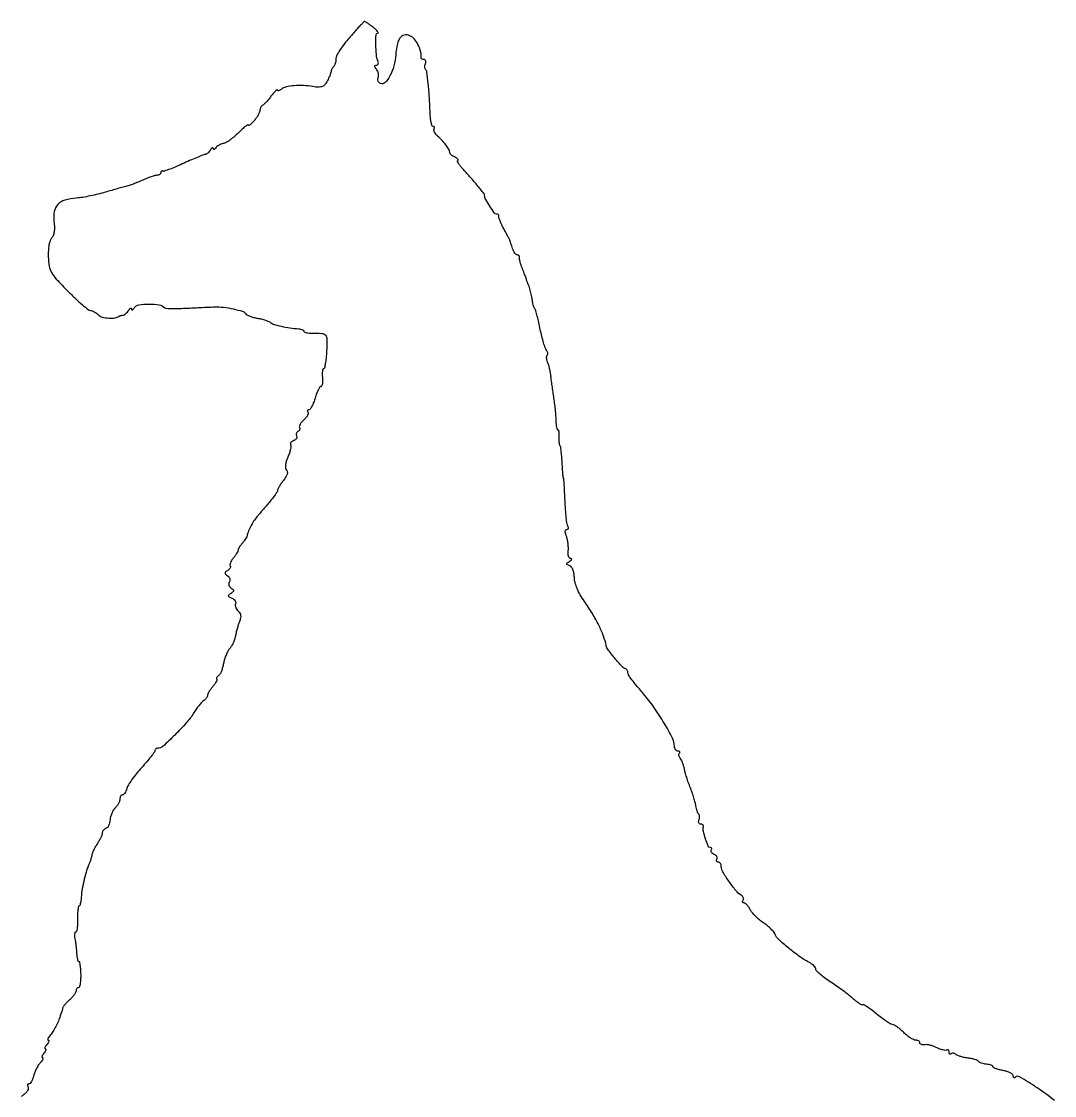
# Model space of a CAD drawing. Extents: x 0 to 604, y 0 to 736.
# Drawn here: x 107.3 to 461.1, y 368 to 736 of the extents above; entities that cross this region are included whole.
import ezdxf

# ---------------------------------------------------------------- set-up
doc = ezdxf.new("R2010")
doc.units = 0

msp = doc.modelspace()

# ---------------------------------------------------------------- linework, layer by layer
msp.add_lwpolyline([(461.080729, 366.379539, 0.019676), (455.125133, 370.676593, 0.010589), (449.173804, 374.445167, 0.344962), (447.585283, 374.25195, -0.128986), (447.36332, 374.122243, -0.259027), (447.171927, 374.167991, -0.156544), (447.040756, 374.397784, -0.052078), (447, 374.78802, 0.230009), (446.768807, 375.264007, 0.049158), (445.971875, 375.772854, 0.04203), (444.84047, 376.232651, 0.029146), (443.5, 376.565978, -0.017508), (442.158732, 376.866558, -0.027082), (441.028125, 377.228251, -0.025377), (440.184469, 377.59947, -0.283643), (440, 377.898487, 0.251043), (439.854585, 378.169856, 0.05421), (439.365493, 378.42364, 0.044411), (438.667411, 378.625561, 0.029413), (437.839977, 378.737101, -0.031801), (436.96985, 378.858627, -0.033912), (436.141155, 379.088105, -0.036099), (435.463013, 379.382937, -0.114318), (435.089977, 379.703522, 0.130949), (434.676184, 380.036198, 0.026868), (433.792056, 380.372035, 0.026578), (432.691775, 380.660201, 0.022258), (431.5, 380.850692, -0.022608), (430.271386, 381.047955, -0.022332), (429.060472, 381.355945, -0.022865), (428.027459, 381.720714, -0.075391), (427.407991, 382.088399, 0.062999), (426.94137, 382.381161, 0.075217), (426.443474, 382.526678, 0.08815), (425.99221, 382.507871, 0.142937), (425.657991, 382.324657, -0.122915), (425.408224, 382.17467, -0.257487), (425.193285, 382.219996, -0.162272), (425.045964, 382.467333, -0.053916), (425, 382.89235, 0.069786), (424.939456, 383.324018, 0.144509), (424.758626, 383.608812, 0.189949), (424.490502, 383.704447, 0.130932), (424.1783, 383.610195, -0.161108), (423.701475, 383.496484, -0.036583), (422.869508, 383.629467, -0.03425), (421.886391, 383.933698, -0.027506), (420.876714, 384.388936, 0.031469), (419.802562, 384.863046, 0.027358), (418.626386, 385.224359, 0.028321), (417.523582, 385.432695, 0.069064), (416.698415, 385.426242, -0.051109), (416.048325, 385.397881, -0.078474), (415.498909, 385.51795, -0.107468), (415.132922, 385.760831, -0.195117), (415, 386.088484, 0.15697), (414.888101, 386.436136, 0.097356), (414.572727, 386.732242, 0.079407), (414.101673, 386.932132, 0.060783), (413.545455, 387, -0.113603), (412.815494, 387.16802, -0.029377), (411.75564, 387.762541, -0.028339), (410.595639, 388.602303, -0.025538), (409.495024, 389.595886, 0.019506), (408.405409, 390.603648, 0.021751), (407.278224, 391.485509, 0.021713), (406.260909, 392.147633, 0.097262), (405.593758, 392.38336, -0.097959), (404.858793, 392.644191, -0.012699), (403.442073, 393.535787, -0.014406), (401.800531, 394.697615, -0.011578), (400.101962, 396.037475, 0.01067), (398.457549, 397.339469, 0.016686), (396.983381, 398.38079, 0.010964), (395.744231, 399.157155, 0.282234), (395.364313, 399.152449, -0.266129), (395.013323, 399.137578, -0.022253), (394.194646, 399.608886, -0.024977), (393.214466, 400.303921, -0.016443), (392.15654, 401.194328, 0.017424), (390.783455, 402.3454, 0.006311), (388.75855, 403.885387, 0.00625), (386.497583, 405.516914, 0.007401), (384.319376, 407.000008, -0.013578), (382.347324, 408.37869, -0.020428), (380.713619, 409.694769, -0.016083), (379.485184, 410.841813, -0.24828), (379.319376, 411.376376, 0.180119), (379.242692, 411.821869, 0.055818), (378.830749, 412.377004, 0.047694), (378.191934, 412.943603, 0.03702), (377.402321, 413.43452, -0.033825), (374.08363, 415.468556, -0.016611), (370.139506, 418.47123, -0.012038), (366.541528, 421.551248, -0.128528), (365.490806, 423.144281, 0.090226), (365.053127, 423.931569, 0.024296), (364.089718, 424.995334, 0.023783), (362.858157, 426.116981, 0.022613), (361.505383, 427.136746, -0.02462), (360.104772, 428.201413, -0.020758), (358.730192, 429.458302, -0.021266), (357.571211, 430.712258, -0.053084), (356.870237, 431.742465, 0.028466), (356.342372, 432.606701, 0.035918), (355.7555, 433.336849, 0.038872), (355.194051, 433.853893, 0.168196), (354.772003, 434, -0.126787), (354.480177, 434.075209, -0.189038), (354.313804, 434.275696, -0.147497), (354.305867, 434.579437, -0.071827), (354.462015, 434.93854, 0.135359), (354.584951, 435.358942, 0.098917), (354.496573, 435.83975, 0.085648), (354.209585, 436.307993, 0.071112), (353.765122, 436.68854, -0.079904), (351.972364, 438.27864, -0.019733), (349.596731, 441.427714, -0.016863), (347.474855, 444.715495, -0.135673), (347, 446.433278, 0.065799), (346.92084, 447.032208, 0.083086), (346.688914, 447.539775, 0.099176), (346.344837, 447.879268, 0.146277), (345.940983, 448, -0.110022), (345.586502, 448.078957, -0.182842), (345.375882, 448.295825, -0.160356), (345.346067, 448.622228, -0.081847), (345.504365, 449.007063, 0.148363), (345.618411, 449.43751, 0.123645), (345.486378, 449.893882, 0.099962), (345.11802, 450.308048, 0.069662), (344.569126, 450.611848, -0.061252), (344.014336, 450.906882, -0.092131), (343.631568, 451.296958, -0.120855), (343.477508, 451.716845, -0.167719), (343.564761, 452.104785, 0.081024), (343.706147, 452.446915, 0.159409), (343.681142, 452.737031, 0.183429), (343.496196, 452.929696, 0.111209), (343.184017, 453, -0.306259), (342.490473, 453.468778, -0.018155), (341.58693, 455.97722, -0.024916), (340.893889, 458.58657, -0.096877), (340.866219, 460.25, 0.1528), (340.829845, 460.535466, 0.12165), (340.635524, 460.779688, 0.097132), (340.30626, 460.944024, 0.06742), (339.893011, 461, -0.145904), (339.515493, 461.112559, -0.152631), (339.269264, 461.411906, -0.118371), (339.200738, 461.866006, -0.070249), (339.32411, 462.402234, 0.049585), (339.483676, 462.984861, 0.052644), (339.520971, 463.575726, 0.058723), (339.438659, 464.087516, 0.127845), (339.238663, 464.428004, -0.093328), (338.977092, 464.810931, -0.023271), (338.704146, 465.521744, -0.022968), (338.463167, 466.378546, -0.021287), (338.294633, 467.27577, 0.029088), (338.065377, 468.399416, 0.009575), (337.601403, 470.021632, 0.009501), (337.016743, 471.805436, 0.010623), (336.384756, 473.5, -0.009758), (335.742734, 475.212426, -0.008203), (335.128027, 477.050251, -0.008296), (334.622033, 478.747231, -0.022549), (334.338429, 479.968939, 0.024793), (334.095017, 480.996561, 0.02171), (333.741917, 482.042529, 0.022289), (333.339381, 482.959753, 0.058718), (332.949418, 483.560948, -0.060961), (332.642087, 484.039422, -0.07426), (332.484431, 484.547401, -0.088058), (332.494958, 485.005462, -0.14775), (332.675343, 485.342009, 0.113033), (332.832285, 485.592176, 0.253554), (332.79734, 485.806715, 0.172529), (332.56848, 485.953729, 0.057388), (332.166667, 486, -0.146476), (331.717934, 486.134339, -0.095858), (331.328599, 486.514063, -0.080512), (331.057482, 487.080972, -0.064581), (330.951968, 487.75, 0.111372), (330.255447, 490.486134, 0.015625), (327.429894, 495.62955, 0.018716), (323.931224, 501.075703, 0.025829), (320.368129, 505.66579, -0.00294), (317.511259, 509.017509, -0.015862), (316.028062, 510.896338, -0.027106), (315.215875, 512.129696, -0.132808), (315, 512.928098, 0.074774), (314.944102, 513.299791, 0.060707), (314.779688, 513.668154, 0.062092), (314.536831, 513.977801, 0.088436), (314.25, 514.176258, -0.098783), (312.891111, 515.158285, -0.012547), (310.489071, 517.880497, -0.011826), (308.216939, 520.723498, -0.113079), (307.580396, 522.128456, 0.039331), (306.629479, 525.450068, 0.024808), (305.031759, 529.155957, 0.022269), (302.852279, 533.13424, 0.017039), (300.13426, 537.284703, -0.023358), (298.702668, 539.532217, -0.030472), (297.621508, 541.717007, -0.034251), (296.927048, 543.743654, -0.05882), (296.670883, 545.508445, 0.03497), (296.530894, 546.953793, 0.053325), (296.191339, 548.166468, 0.066138), (295.691632, 549.056383, 0.14109), (295.067645, 549.527536, -0.023352), (294.246753, 549.887353, -0.278046), (294.067584, 550.167741, -0.244122), (294.221947, 550.485138, -0.018839), (295.028025, 551.038482, 0.031888), (295.525224, 551.399221, 0.129796), (295.740814, 551.700423, 0.35294), (295.67674, 551.896726, 0.141674), (295.387513, 551.984687, -0.231353), (294.984273, 552.188743, -0.086619), (294.6866, 552.76783, -0.062789), (294.534322, 553.621133, -0.040151), (294.56364, 554.629202, 0.035464), (294.608987, 555.80844, 0.022374), (294.502694, 557.182498, 0.02244), (294.275651, 558.530878, 0.037926), (293.950877, 559.629202, -0.026), (293.618302, 560.662694, -0.078999), (293.543606, 561.394815, -0.160703), (293.713222, 561.826134, -0.222947), (294.083768, 562, 0.124253), (294.423937, 562.08586, 0.18837), (294.619096, 562.315715, 0.149363), (294.631288, 562.663613, 0.073148), (294.453787, 563.074774, -0.103613), (294.17789, 563.837493, -0.007385), (293.893159, 566.088431, -0.010146), (293.645772, 568.806568, -0.007477), (293.478038, 571.824774, 0.002557), (293.343518, 574.767794, 0.004255), (293.196423, 577.245402, 0.000729), (293.045752, 579.417107, 0.393647), (292.956779, 579.5, -0.386961), (292.867803, 579.580987, -0.001618), (292.738126, 581.0068, -0.006352), (292.614102, 582.662675, -0.003824), (292.506982, 584.629531, 0.008182), (292.378789, 586.657588, 0.010665), (292.191602, 588.507962, 0.008471), (291.977136, 590.039926, 0.090833), (291.770425, 590.629531, -0.082173), (291.591581, 591.112873, -0.0236), (291.477313, 591.905237, -0.023065), (291.431382, 592.824753, -0.022666), (291.469835, 593.75, 0.024319), (291.502823, 594.612413, 0.040001), (291.436987, 595.339062, 0.049118), (291.295318, 595.854013, 0.310479), (291.082881, 596, -0.329185), (290.851818, 596.170613, -0.026089), (290.654465, 596.954687, -0.027362), (290.506887, 598.004187, -0.016862), (290.442959, 599.25, 0.014808), (290.367743, 600.843636, 0.005967), (290.174698, 603.014063, 0.005898), (289.911196, 605.347653, 0.007438), (289.60983, 607.5, -0.001804), (289.291989, 609.59763, -0.001639), (288.978745, 611.765625, -0.00164), (288.711257, 613.706805, -0.005287), (288.551279, 615, 0.018265), (288.387883, 616.088232, 0.01305), (288.129142, 617.292356, 0.013203), (287.821836, 618.428483, 0.027343), (287.510869, 619.293128, -0.038576), (287.266162, 620.024679, -0.046619), (287.156185, 620.740141, -0.053261), (287.184425, 621.339652, -0.159304), (287.367785, 621.701119, 0.150579), (287.535714, 622.018634, 0.086051), (287.542667, 622.456143, 0.072236), (287.391557, 622.944624, 0.058993), (287.099704, 623.407991, -0.08773), (286.690508, 624.148337, -0.01043), (286.117916, 625.941722, -0.012194), (285.528875, 628.122562, -0.009728), (284.997327, 630.5, 0.005786), (284.487108, 632.869614, 0.007532), (283.962319, 635.026086, 0.005799), (283.476344, 636.814152, 0.066361), (283.186288, 637.482419, -0.038121), (282.942928, 637.966499, -0.01807), (282.701042, 638.622042, -0.017791), (282.496257, 639.329479, -0.024027), (282.365156, 639.982419, 0.014205), (282.076869, 641.580157, 0.008361), (281.646407, 643.472739, 0.004308), (281.184697, 645.288667, 0.105595), (280.951511, 645.75, -0.057119), (280.860132, 645.894369, -0.014658), (280.747105, 646.146875, -0.014733), (280.634353, 646.444534, -0.014484), (280.538633, 646.75, 0.011252), (280.419918, 647.137615, 0.003407), (280.222594, 647.720312, 0.003411), (279.992413, 648.370709, 0.003708), (279.759567, 649, -0.000096), (279.488664, 649.716207, -0.000044), (279.136939, 650.646875, -0.000044), (278.767597, 651.62468, -0.000061), (278.437175, 652.5, -0.017535), (278.159948, 653.320701, -0.019325), (277.950809, 654.132812, -0.019109), (277.826398, 654.835683, -0.086609), (277.841241, 655.25, 0.119563), (277.832839, 655.535732, 0.125855), (277.693875, 655.779688, 0.11437), (277.441808, 655.94299, 0.086997), (277.116631, 656, -0.188758), (276.726808, 656.152602, -0.050505), (276.277695, 656.660938, -0.043804), (275.846272, 657.388649, -0.033266), (275.501153, 658.25, 0.000506), (275.207904, 659.148153, 0.000622), (274.932272, 659.985937, 0.000514), (274.698998, 660.689585, 0.004521), (274.592606, 661, 0.033871), (274.449294, 661.332504, 0.001711), (273.905852, 662.38125, 0.002735), (273.248404, 663.622852, 0.001977), (272.502482, 665, -0.012558), (271.784514, 666.39525, -0.016998), (271.211336, 667.692187, -0.014012), (270.808071, 668.782955, -0.149516), (270.794397, 669.25, 0.132123), (270.795779, 669.535454, 0.135785), (270.653398, 669.779688, 0.115208), (270.382411, 669.94348, 0.078728), (270.02568, 670, -0.241551), (269.246073, 670.399967, -0.014126), (267.704215, 672.680496, -0.019242), (266.329261, 675.039184, -0.106258), (265.92876, 676.44479, 0.154629), (265.68035, 677.080187, 0.002732), (263.32595, 679.962225, 0.007447), (260.795031, 682.934716, 0.009325), (258.356061, 685.61187, -0.022948), (257.573338, 686.519504, -0.036358), (256.999667, 687.370644, -0.04128), (256.673206, 688.067946, -0.29318), (256.749189, 688.415855, 0.267093), (256.818078, 688.67132, 0.125588), (256.645824, 688.980377, 0.073584), (256.234719, 689.303111, 0.038079), (255.643128, 689.58345, -0.046213), (255.014529, 689.893924, -0.052589), (254.482669, 690.30348, -0.05999), (254.118313, 690.74524, -0.14343), (254, 691.149195, 0.129569), (253.756669, 692.072432, 0.032009), (252.891644, 693.394465, 0.027259), (251.570691, 694.969441, 0.015108), (249.801227, 696.748749, -0.038146), (249.188279, 697.424663, -0.051184), (248.750632, 698.125756, -0.061827), (248.535509, 698.749181, -0.192929), (248.610244, 699.178379, 0.080557), (248.740357, 699.492402, 0.158863), (248.718194, 699.758649, 0.183758), (248.549646, 699.935415, 0.111897), (248.264666, 700, -0.32584), (247.923151, 700.248995, -0.025937), (247.619474, 701.395313, -0.027294), (247.383673, 702.929234, -0.016878), (247.266613, 704.75, 0.008319), (247.023495, 709.909259, 0.010597), (246.61946, 714.655724, 0.005794), (246.13887, 718.720043, 0.165515), (245.679128, 719.654205, -0.141698), (245.509635, 719.961622, -0.055228), (245.45488, 720.448423, -0.04889), (245.51006, 721.021233, -0.043194), (245.67589, 721.597766, 0.070249), (245.799262, 722.133994, 0.118371), (245.730736, 722.588094, 0.152631), (245.484507, 722.887441, 0.145904), (245.106989, 723, -0.067739), (244.69597, 723.055941, -0.100681), (244.373364, 723.220312, -0.127357), (244.189336, 723.464648, -0.153055), (244.164038, 723.75, 0.11768), (244.132362, 725.420814, 0.046431), (243.347313, 727.598245, 0.046382), (242.150558, 729.633653, 0.097388), (240.816345, 730.882621, 0.148332), (238.833052, 731.418149, 0.211159), (237.209612, 730.639954, 0.119661), (236.063447, 728.380278, 0.038797), (235.485786, 724.650719, -0.046302), (234.828363, 720.78957, -0.055451), (233.488644, 717.355612, -0.070774), (231.843076, 715.070368, -0.301632), (230.281878, 714.722075, -0.106394), (229.792951, 715.041287, -0.099389), (229.464199, 715.540583, -0.096054), (229.346646, 716.14327, -0.092139), (229.459782, 716.755791, 0.084165), (229.595449, 717.430342, 0.056271), (229.530895, 718.216938, 0.055029), (229.288056, 718.990301, 0.069743), (228.894808, 719.626748, -0.02549), (228.416051, 720.267418, -0.139745), (228.284359, 720.674195, -0.305079), (228.431986, 720.911339, -0.105833), (228.84617, 721, 0.140718), (229.219786, 721.107273, 0.152569), (229.465569, 721.393923, 0.121068), (229.537914, 721.828321, 0.072746), (229.422635, 722.341015, -0.066708), (228.871885, 724.659867, -0.023282), (228.68837, 728.09232, -0.014898), (228.765145, 731.439134, -0.398853), (229.356393, 732, 0.510717), (229.48148, 732.172854, 0.09167), (229.254543, 732.5875, 0.038814), (228.641456, 733.231016, 0.016377), (227.727129, 734, 0.006218), (226.727551, 734.76634, 0.009142), (225.82885, 735.4125, 0.005105), (225.060891, 735.932122, 0.147214), (224.835346, 736, 0.19714), (224.615529, 735.909826, 0.003621), (223.709511, 735.003048, 0.008345), (222.665475, 733.906886, 0.005408), (221.493075, 732.606122, 0.007434), (218.319656, 728.898052, 0.025098), (216.408269, 726.345843, 0.038581), (215.32931, 724.441561, 0.110034), (215, 722.963276, -0.040666), (214.944678, 722.284206, -0.035692), (214.779687, 721.591816, -0.03739), (214.537926, 720.98657, -0.082846), (214.25, 720.583333, 0.033879), (213.956582, 720.247209, 0.029163), (213.694942, 719.857813, 0.03024), (213.499239, 719.47525, 0.071008), (213.413633, 719.166667, -0.061835), (213.073602, 717.847903, -0.025152), (212.306035, 716.15712, -0.023495), (211.406945, 714.599231, -0.102964), (210.666866, 713.844523, -0.104353), (210.116894, 713.623564, -0.031156), (209.213469, 713.522157, -0.029757), (208.158791, 713.532715, -0.028238), (207.093924, 713.667566, 0.032211), (203.848959, 714.052349, 0.034725), (200.662824, 714.002023, 0.037341), (197.948739, 713.564405, 0.108784), (196.25, 712.741248, -0.035923), (195.769766, 712.415426, -0.086023), (195.367188, 712.267246, -0.184232), (195.110969, 712.314749, -0.261503), (195, 712.512414, 0.599311), (194.840982, 712.597431, 0.04319), (194.344432, 712.199832, 0.025787), (193.625689, 711.44017, 0.011933), (192.768279, 710.384859, -0.010181), (191.857491, 709.255787, -0.012792), (190.966445, 708.249511, -0.010974), (190.185584, 707.447873, -0.092064), (189.768279, 707.166667, 0.117239), (189.474136, 706.946394, 0.061631), (189.225682, 706.560051, 0.056164), (189.057135, 706.077734, 0.056053), (189, 705.569676, -0.100849), (188.870006, 704.931737, -0.027172), (188.4125, 703.999825, -0.026365), (187.765495, 702.975626, -0.024584), (187, 702, -0.016272), (186.231326, 701.16989, -0.036989), (185.5875, 700.608257, -0.077927), (185.163962, 700.383523, -0.51525), (185, 700.500391, 0.585856), (184.801571, 700.611616, 0.027898), (184.01824, 700.07017, 0.022335), (182.941042, 699.153156, 0.011142), (181.657837, 697.903401, -0.021121), (180.238241, 696.57496, -0.022337), (178.737007, 695.396951, -0.022656), (177.359818, 694.503752, -0.087384), (176.407837, 694.15005, 0.045342), (175.623552, 693.931276, 0.038427), (174.844613, 693.565071, 0.040128), (174.183579, 693.116224, 0.081581), (173.765313, 692.65005, -0.038493), (173.4795, 692.270495, -0.16518), (173.237444, 692.131577, -0.338761), (173.071329, 692.213805, -0.107228), (173, 692.5, 0.189978), (172.899504, 692.733713, 0.326258), (172.699833, 692.765625, 0.105059), (172.389216, 692.513614, 0.029038), (172.021162, 692, -0.033337), (171.600299, 691.423222, -0.03719), (171.12046, 690.929719, -0.040247), (170.653562, 690.578715, -0.129979), (170.286475, 690.462873, 0.082985), (169.751975, 690.347405, 0.003037), (167.821652, 689.566484, 0.005472), (165.5475, 688.601115, 0.003806), (163, 687.463471, -0.00702), (160.45495, 686.346487, -0.010368), (158.189063, 685.444625, -0.005946), (156.274529, 684.75407, -0.165309), (155.75, 684.750597, 0.108078), (155.464172, 684.780926, 0.138865), (155.220313, 684.681946, 0.133012), (155.057512, 684.465459, 0.095366), (155, 684.166667, -0.147066), (154.903923, 683.847085, -0.096899), (154.632812, 683.571534, -0.081175), (154.227878, 683.381724, -0.064687), (153.75, 683.310897, 0.067374), (153.035946, 683.201158, 0.010867), (151.692187, 682.77254, 0.011833), (150.123087, 682.192354, 0.01015), (148.5, 681.509698, -0.006716), (146.858592, 680.806029, -0.007173), (145.234375, 680.162522, -0.006857), (143.823462, 679.648837, -0.033), (143, 679.421404, 0.014552), (142.113074, 679.211303, 0.002119), (140.325, 678.724251, 0.002396), (138.21573, 678.129198, 0.002052), (136, 677.482778, -0.01289), (133.57649, 676.832394, -0.009244), (130.838048, 676.226001, -0.009344), (128.207383, 675.745272, -0.019778), (126.150802, 675.492056, 0.051111), (122.1936, 674.751136, 0.131966), (119.735973, 673.245575, 0.14869), (118.534877, 670.842647, 0.071466), (118.445763, 667.364905, -0.023463), (118.581411, 665.434508, -0.041839), (118.485382, 663.846366, -0.052792), (118.171335, 662.61393, -0.108018), (117.635576, 661.778433, 0.116943), (117.102865, 660.91455, 0.036492), (116.728336, 659.42788, 0.031536), (116.517229, 657.530142, 0.020729), (116.503418, 655.331431, 0.032639), (116.826191, 652.128173, 0.088762), (117.589676, 649.988496, 0.057244), (119.234364, 647.752383, 0.007988), (123.21807, 643.598618, 0.008521), (125.808343, 641.070391, 0.012399), (128.183856, 638.938344, 0.007971), (130.220538, 637.255, 0.170308), (130.947465, 637, -0.092471), (131.512492, 636.894602, -0.035438), (132.23872, 636.552991, -0.033593), (132.994071, 636.060598, -0.035151), (133.664591, 635.478266, 0.136283), (134.979575, 634.734927, 0.045586), (137.182356, 634.396385, 0.045476), (139.399549, 634.461816, 0.143916), (140.75, 635.042769, -0.093054), (140.908461, 635.130691, -0.017065), (141.231027, 635.225845, -0.017813), (141.621331, 635.311938, -0.015366), (142.036475, 635.375, 0.099975), (142.501306, 635.528684, 0.041895), (143.047022, 635.903906, 0.039269), (143.581755, 636.416825, 0.041023), (144.021162, 637, -0.029038), (144.389216, 637.513614, -0.105059), (144.699833, 637.765625, -0.326258), (144.899504, 637.733713, -0.189978), (145, 637.5, 0.16785), (145.093497, 637.254007, 0.336187), (145.285038, 637.209896, 0.115821), (145.579067, 637.434766, 0.030753), (145.927335, 637.916667, -0.217174), (147.446873, 638.909568, -0.037971), (150.944016, 639.172925, -0.039422), (154.503493, 638.88919, -0.15806), (156.424456, 637.908877, 0.189816), (156.842311, 637.72715, 0.004973), (158.908488, 637.675246, 0.009802), (161.372203, 637.68617, 0.006464), (164.2034, 637.79087, -0.000325), (167.143629, 637.935766, -0.000376), (169.944124, 638.069838, -0.000335), (172.316053, 638.180009, -0.002225), (173.5, 638.228926, -0.039687), (176.429452, 638.104375, -0.023629), (179.872832, 637.516579, -0.017932), (183.011034, 636.707961, -0.184341), (184.056195, 635.909074, 0.132621), (184.519115, 635.474767, 0.030035), (185.507553, 635.021731, 0.02908), (186.748895, 634.621948, 0.024672), (188.098141, 634.342693, -0.019597), (189.484362, 634.07042, -0.019953), (190.836596, 633.691756, -0.020191), (191.981636, 633.269479, -0.073726), (192.643461, 632.871972, 0.09805), (193.860658, 632.218681, 0.018646), (196.303209, 631.569366, 0.019513), (199.221662, 631.027683, 0.018055), (202.25, 630.698147, -0.034965), (202.920166, 630.602211, -0.051287), (203.485938, 630.418122, -0.064771), (203.87618, 630.180782, -0.227565), (204, 629.922816, 0.274991), (204.149467, 629.671601, 0.052558), (204.660937, 629.459955, 0.042791), (205.38788, 629.311238, 0.027265), (206.25, 629.257937, -0.013534), (210.204308, 629.122266, -0.198296), (211.432556, 628.524593, -0.184954), (211.926335, 627.215277, -0.011525), (211.807557, 623.002736, -0.011397), (211.637019, 620.703341, -0.018623), (211.375769, 618.766365, -0.013065), (211.071341, 617.244555, -0.349098), (210.769529, 617.002736, 0.325479), (210.509053, 616.81159, 0.045563), (210.356241, 616.119554, 0.03785), (210.307148, 615.150217, 0.022716), (210.388357, 614, -0.025819), (210.462377, 612.85011, -0.042804), (210.391622, 611.88125, -0.054762), (210.204937, 611.201076, -0.30756), (209.908969, 611, 0.255947), (209.521297, 610.787641, 0.024872), (208.971671, 609.825, 0.026688), (208.401193, 608.53262, 0.01781), (207.881854, 607, -0.019361), (207.357254, 605.467505, -0.028695), (206.770874, 604.175, -0.02796), (206.200486, 603.221693, -0.248882), (205.782695, 603, 0.111744), (205.481842, 602.931913, 0.183685), (205.30384, 602.745509, 0.158984), (205.280287, 602.464762, 0.08066), (205.417402, 602.133647, -0.204607), (205.486377, 601.677055, -0.060077), (205.221907, 601.002642, -0.049532), (204.708374, 600.240151, -0.035899), (204, 599.5, 0.033004), (203.288298, 598.76493, 0.046456), (202.765548, 598.017655, 0.055778), (202.484188, 597.363391, 0.215304), (202.539893, 596.935451, -0.128649), (202.648255, 596.582249, -0.100723), (202.584551, 596.18492, -0.089108), (202.357428, 595.803858, -0.07564), (202, 595.5, 0.089643), (201.649794, 595.185088, 0.095232), (201.440995, 594.773747, 0.09981), (201.405083, 594.330608, 0.109301), (201.54707, 593.923839, -0.159855), (201.644504, 593.519648, -0.122245), (201.498923, 593.085821, -0.095266), (201.121675, 592.686519, -0.064445), (200.569126, 592.388152, 0.053438), (200.008843, 592.101302, 0.083604), (199.612281, 591.734248, 0.115293), (199.436676, 591.348941, 0.190151), (199.499104, 591.001449, -0.171825), (199.607831, 590.499343, -0.023632), (199.419342, 589.429117, -0.024864), (199.060146, 588.137806, -0.018691), (198.542835, 586.75676, 0.023778), (197.977726, 585.200102, 0.049112), (197.717585, 583.933325, 0.067754), (197.747569, 582.963402, 0.156047), (198.078154, 582.321846, -0.171292), (198.361231, 581.72996, -0.098725), (198.289421, 580.934186, -0.065756), (197.848194, 579.941178, -0.029274), (197.02868, 578.76359, 0.014247), (196.25073, 577.714401, 0.017718), (195.591233, 576.69472, 0.016159), (195.102654, 575.813731, 0.114262), (194.984027, 575.342271, -0.133448), (194.841466, 574.854393, -0.013168), (194.169625, 573.819838, -0.015883), (193.282295, 572.613142, -0.011949), (192.234027, 571.342285, 0.00108), (191.07264, 569.995053, 0.000899), (189.843675, 568.557971, 0.000907), (188.723282, 567.238228, 0.002465), (187.935931, 566.298006, 0.032122), (186.822598, 564.764563, 0.022232), (185.758443, 562.90299, 0.021951), (184.925213, 561.090757, 0.06692), (184.586367, 559.78242, -0.096136), (184.462709, 559.398322, -0.017429), (184.077062, 558.752044, -0.018202), (183.56445, 558.017451, -0.015611), (182.973844, 557.28242, 0.019039), (182.391483, 556.54739, 0.022887), (181.90368, 555.812797, 0.022392), (181.554806, 555.167523, 0.122432), (181.473844, 554.78242, -0.127246), (181.387572, 554.390548, -0.020554), (181.002386, 553.703433, -0.021557), (180.468815, 552.915326, -0.017464), (179.832152, 552.116935, 0.033275), (179.240038, 551.324271, 0.049155), (178.841907, 550.553554, 0.061525), (178.674099, 549.911624, 0.233667), (178.803191, 549.530142, -0.206165), (178.929745, 549.212152, -0.114425), (178.822288, 548.801149, -0.079981), (178.487499, 548.354492, -0.049201), (177.97104, 547.945627, 0.029207), (177.221919, 547.39976, 0.211067), (177.025873, 547.0106, 0.231268), (177.189923, 546.626784, 0.034973), (177.878115, 546.111803, -0.08388), (178.354513, 545.676926, -0.094574), (178.637618, 545.126392, -0.100896), (178.687756, 544.53985, -0.109873), (178.5, 544, 0.109873), (178.312244, 543.46015, 0.100896), (178.362382, 542.873608, 0.094574), (178.645487, 542.323074, 0.08388), (179.121885, 541.888197, -0.035018), (179.809915, 541.373241, -0.23135), (179.973869, 540.989292, -0.210955), (179.777592, 540.599944, -0.029193), (179.028025, 540.053795, 0.027345), (178.270298, 539.505974, 0.275867), (178.141472, 539.15501, 0.237497), (178.384861, 538.836768, 0.021286), (179.335496, 538.424753, -0.071259), (179.978145, 538.066389, -0.086616), (180.445933, 537.561257, -0.10032), (180.669671, 536.991624, -0.136004), (180.616912, 536.444071, 0.109439), (180.529897, 535.862024, 0.069722), (180.672421, 535.189487, 0.064873), (181.012466, 534.532493, 0.067828), (181.505239, 533.995652, -0.081261), (182.093987, 533.318816, -0.107382), (182.365614, 532.550442, -0.085917), (182.322698, 531.609121, -0.036604), (181.96062, 530.396422, 0.014541), (181.56981, 529.271046, 0.008536), (181.164807, 527.904324, 0.008534), (180.806226, 526.522793, 0.014375), (180.558799, 525.351219, -0.037178), (180.269805, 524.236683, -0.026196), (179.78893, 523.034156, -0.026561), (179.203905, 521.926429, -0.049179), (178.599152, 521.109562, 0.06102), (177.984529, 520.237017, 0.025421), (177.36881, 518.932376, 0.024692), (176.843903, 517.452006, 0.029256), (176.501412, 516.008017, -0.023694), (176.192522, 514.638046, -0.028005), (175.768304, 513.379615, -0.028688), (175.298416, 512.377592, -0.131086), (174.860827, 511.913986, 0.054836), (174.491085, 511.625165, 0.072034), (174.230753, 511.285739, 0.089239), (174.114954, 510.950349, 0.166543), (174.16459, 510.670617, -0.219498), (174.190872, 510.313809, -0.032954), (173.887411, 509.642406, -0.031887), (173.395823, 508.848001, -0.022556), (172.75, 508.020989, 0.020716), (172.080104, 507.169625, 0.023668), (171.514062, 506.301724, 0.023729), (171.108589, 505.528818, 0.109355), (171, 505.038259, -0.110738), (170.906402, 504.620834, -0.050714), (170.616703, 504.140267, -0.046768), (170.194322, 503.675174, -0.047585), (169.695158, 503.29969, 0.069936), (169.055778, 502.772557, 0.015986), (168.140247, 501.706784, 0.016232), (167.155416, 500.398543, 0.015175), (166.234174, 499, -0.04327), (163.759161, 495.666175, -0.017017), (159.818389, 491.512747, -0.010571), (155.71996, 487.644651, -0.185938), (154.04638, 487, 0.07611), (153.646608, 486.938792, 0.089358), (153.307374, 486.76128, 0.100743), (153.080597, 486.497255, 0.127902), (153, 486.187335, -0.160335), (152.833425, 485.681231, -0.006832), (151.680269, 484.163048, -0.011125), (150.22868, 482.388079, -0.007632), (148.507298, 480.437335, 0.014358), (146.742238, 478.382023, 0.015739), (145.153464, 476.289405, 0.015318), (143.911647, 474.423729, 0.07251), (143.39889, 473.25, -0.034636), (143.09773, 472.388649, -0.046195), (142.702143, 471.660937, -0.054264), (142.27693, 471.154738, -0.193282), (141.891592, 471, 0.157559), (141.551535, 470.890114, 0.097239), (141.261905, 470.580357, 0.079205), (141.066371, 470.117724, 0.060524), (141, 469.571429, -0.084959), (140.886715, 468.909542, -0.037014), (140.52763, 468.09013, -0.035254), (140.007303, 467.25555, -0.039377), (139.391932, 466.534789, 0.058825), (138.765502, 465.740648, 0.035856), (138.214542, 464.67895, 0.035542), (137.813889, 463.531565, 0.051813), (137.641932, 462.475177, -0.045999), (137.495046, 461.501737, -0.050427), (137.174505, 460.602646, -0.056619), (136.739566, 459.903257, -0.134397), (136.25, 459.543201, 0.068439), (135.772106, 459.279886, 0.062812), (135.367188, 458.890592, 0.06667), (135.093008, 458.439826, 0.1037), (135, 457.996202, -0.090907), (134.894677, 457.421698, -0.018561), (134.490836, 456.465856, -0.018983), (133.930212, 455.375261, -0.016814), (133.266677, 454.284248, 0.015109), (132.597906, 453.193026, 0.016851), (132.021578, 452.1018, 0.016365), (131.594719, 451.144623, 0.080221), (131.462068, 450.569432, -0.049894), (131.365557, 449.994327, -0.011563), (131.085553, 449.052906, -0.011823), (130.710705, 447.979125, -0.011324), (130.280421, 446.908547, 0.03096), (129.411921, 444.475845, 0.016256), (128.621611, 441.36123, 0.016131), (128.018149, 438.113769, 0.024286), (127.722398, 435.25, -0.02425), (127.633423, 434.387837, -0.037853), (127.465525, 433.660937, -0.043601), (127.252092, 433.141428, -0.280486), (127.019815, 433, 0.36594), (126.794412, 432.809525, 0.015012), (126.63779, 431.678125, 0.020029), (126.539601, 430.225306, 0.012102), (126.534033, 428.5, -0.015809), (126.515676, 426.774866, -0.025979), (126.378395, 425.321875, -0.023977), (126.163482, 424.228558, -0.344973), (125.871635, 424, 0.294663), (125.616626, 423.835427, 0.075213), (125.476877, 423.339062, 0.05253), (125.462827, 422.61245, 0.030689), (125.590518, 421.75, -0.014887), (125.781555, 420.691613, -0.007602), (125.961449, 419.353125, -0.007546), (126.105162, 417.966905, -0.011235), (126.185281, 416.75, 0.020425), (126.274168, 415.69579, 0.032444), (126.44499, 414.806744, 0.034437), (126.662699, 414.157488, 0.301771), (126.90218, 413.996361, -0.351271), (127.142195, 413.801595, -0.015535), (127.350385, 412.672985, -0.020445), (127.511498, 411.22042, -0.012476), (127.588493, 409.496361, -0.017544), (127.561936, 407.772721, -0.028705), (127.404684, 406.320806, -0.028461), (127.161246, 405.243252, -0.334639), (126.838493, 405, 0.134058), (126.51874, 404.9127, 0.100462), (126.246307, 404.667268, 0.087279), (126.062985, 404.30014, 0.072377), (126, 403.867295, -0.126717), (125.854834, 403.303696, -0.031535), (125.339062, 402.494095, -0.030205), (124.611219, 401.613426, -0.026327), (123.75, 400.783176, 0.018781), (122.879443, 399.968898, 0.02237), (122.124219, 399.13595, 0.021881), (121.558216, 398.388325, 0.117692), (121.375, 397.915881, -0.016804), (121.308815, 397.528568, -0.014015), (121.213281, 397.122165, -0.014247), (121.104761, 396.755025, -0.036956), (121, 396.5, 0.019007), (120.889189, 396.255574, 0.008512), (120.761349, 395.926563, 0.008412), (120.637823, 395.573729, 0.01131), (120.538633, 395.25, -0.027732), (119.943697, 393.513921, -0.022441), (119.121663, 391.723749, -0.02291), (118.172031, 390.069628, -0.035675), (117.193013, 388.75, 0.024218), (116.669878, 388.077593, 0.054987), (116.359898, 387.514063, 0.119898), (116.303371, 387.150808, 0.389738), (116.467457, 387, -0.326309), (116.649751, 386.866855, -0.154009), (116.650832, 386.559375, -0.068547), (116.424056, 386.076392, -0.029225), (116, 385.5, 0.027963), (115.573717, 384.92363, 0.064878), (115.339608, 384.440625, 0.144806), (115.329078, 384.132287, 0.341777), (115.5, 384, -0.341777), (115.670922, 383.867713, -0.144806), (115.660392, 383.559375, -0.064878), (115.426283, 383.07637, -0.027963), (115, 382.5, 0.029225), (114.575944, 381.923608, 0.068547), (114.349168, 381.440625, 0.154009), (114.350249, 381.133145, 0.326309), (114.532543, 381, -0.402677), (114.689832, 380.848811, -0.117577), (114.618338, 380.485938, -0.053081), (114.284656, 379.922484, -0.023188), (113.732899, 379.25, 0.043777), (113.078875, 378.382444, 0.023116), (112.417482, 377.20625, 0.02282), (111.847346, 375.930904, 0.032558), (111.469503, 374.75, -0.030586), (111.137142, 373.696966, -0.042535), (110.705549, 372.807813, -0.049365), (110.244828, 372.183256, -0.212248), (109.832575, 372, 0.140518), (109.526037, 371.912117, 0.191264), (109.357264, 371.682774, 0.137904), (109.363419, 371.33359, 0.065561), (109.549392, 370.920083, -0.188122), (109.64567, 370.395979, -0.08168), (109.396501, 369.720143, -0.064318), (108.855761, 369.000921, -0.046695), (108.091679, 368.351661, 0.037068), (107.316933, 367.718572, 0.054132)], format="xyb")

doc.saveas('drawing.dxf')
